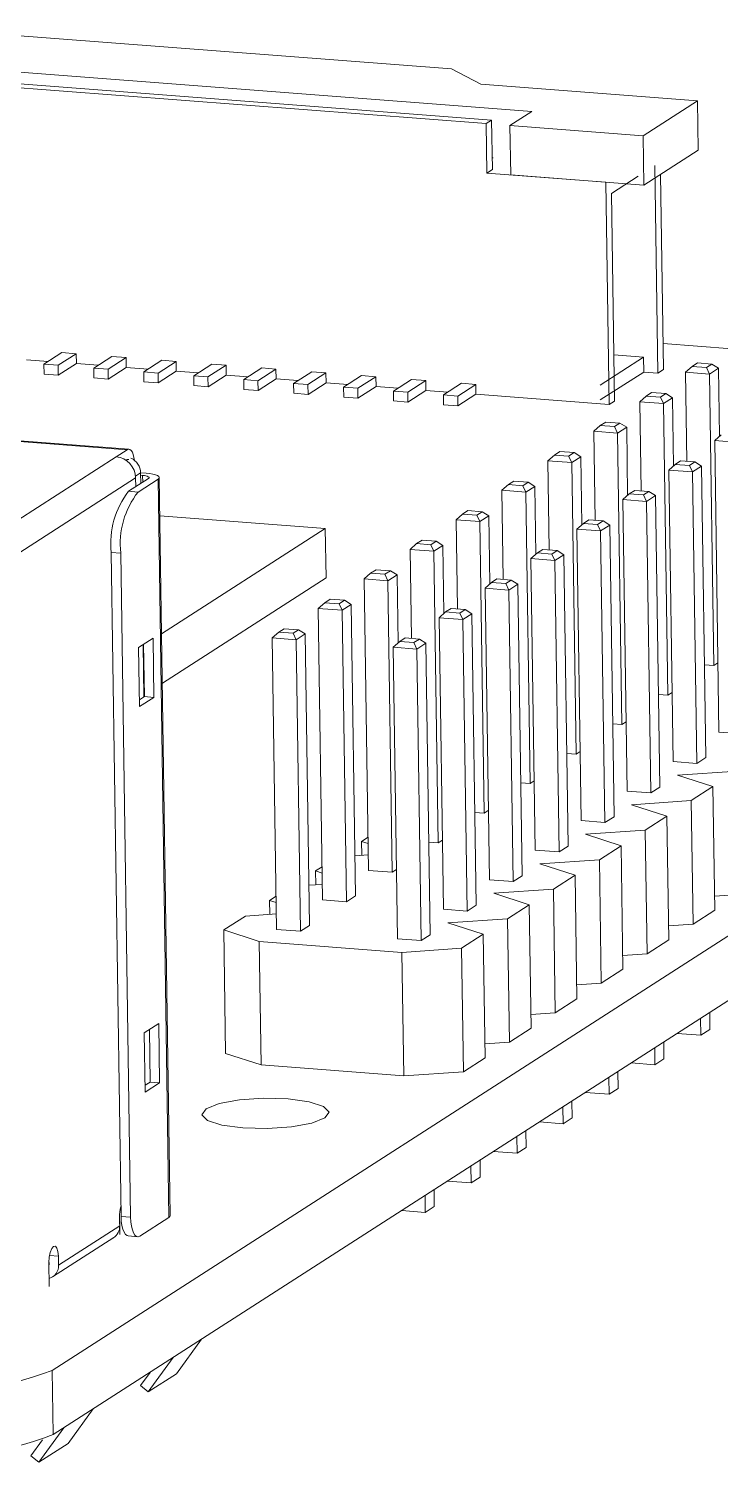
# Model space of a CAD drawing. Header units: millimetres. Extents: x -172 to 1209, y -709 to 1573.
# Drawn here: x 634.73 to 648.32, y 1176.84 to 1205.02 of the extents above; entities that cross this region are included whole.
import ezdxf

# ---------------------------------------------------------------- set-up
doc = ezdxf.new("R2010")
doc.units = ezdxf.units.MM

msp = doc.modelspace()

# ---------------------------------------------------------------- linework, layer by layer
at = {"color": 7, "linetype": 'Continuous', "lineweight": 15}
for p, q in [((632.761, 1205.015), (643.042, 1204.225)), ((629.196, 1204.573), (644.618, 1203.387)), ((643.831, 1203.218), (629.343, 1204.332)), ((643.724, 1203.149), (629.237, 1204.263)), ((643.042, 1204.225), (643.621, 1203.924)), ((643.621, 1203.924), (647.874, 1203.597)), ((647.874, 1203.597), (646.808, 1202.912)), ((647.889, 1202.627), (647.874, 1203.597)), ((643.724, 1203.149), (643.831, 1203.218)), ((643.845, 1202.247), (643.831, 1203.218)), ((644.618, 1203.387), (644.191, 1203.113)), ((643.738, 1202.178), (643.724, 1203.149)), ((644.191, 1203.113), (644.206, 1202.143)), ((646.808, 1202.912), (644.191, 1203.113)), ((646.823, 1201.941), (646.808, 1202.912)), ((647.889, 1202.627), (646.823, 1201.941)), ((643.863, 1202.476), (643.842, 1202.477)), ((643.845, 1202.247), (643.738, 1202.178)), ((646.075, 1201.999), (643.738, 1202.178)), ((643.852, 1202.246), (643.845, 1202.247)), ((646.823, 1201.941), (644.206, 1202.143)), ((646.186, 1201.776), (646.712, 1202.114)), ((647.039, 1202.324), (647.099, 1198.246)), ((647.206, 1198.315), (647.149, 1202.151)), ((646.14, 1197.63), (646.075, 1201.999)), ((646.246, 1197.698), (646.186, 1201.776)), ((647.198, 1198.827), (648.547, 1198.723)), ((634.69, 1198.51), (635.119, 1198.477)), ((635.388, 1198.65), (635.033, 1198.422)), ((635.033, 1198.422), (635.314, 1198.4)), ((635.036, 1198.228), (635.033, 1198.422)), ((635.669, 1198.629), (635.314, 1198.4)), ((635.314, 1198.4), (635.316, 1198.206)), ((635.316, 1198.206), (635.672, 1198.434)), ((635.388, 1198.65), (635.669, 1198.629)), ((635.669, 1198.629), (635.672, 1198.434)), ((635.672, 1198.434), (636.1, 1198.402)), ((636.37, 1198.575), (636.015, 1198.346)), ((636.65, 1198.553), (636.295, 1198.325)), ((636.37, 1198.575), (636.65, 1198.553)), ((636.65, 1198.553), (636.653, 1198.359)), ((637.351, 1198.499), (636.996, 1198.271)), ((637.632, 1198.478), (637.276, 1198.249)), ((637.351, 1198.499), (637.632, 1198.478)), ((637.632, 1198.478), (637.634, 1198.284)), ((638.333, 1198.424), (637.977, 1198.195)), ((638.613, 1198.402), (638.258, 1198.174)), ((638.333, 1198.424), (638.613, 1198.402)), ((638.613, 1198.402), (638.616, 1198.208)), ((646.814, 1198.559), (645.962, 1198.011)), ((646.814, 1198.559), (646.233, 1198.604)), ((646.819, 1198.268), (646.814, 1198.559)), ((647.771, 1198.377), (647.877, 1198.446)), ((647.877, 1198.446), (648.158, 1198.424)), ((648.158, 1198.424), (648.051, 1198.356)), ((648.158, 1198.424), (648.288, 1198.343)), ((635.036, 1198.228), (635.316, 1198.206)), ((636.015, 1198.346), (636.295, 1198.325)), ((636.017, 1198.152), (636.015, 1198.346)), ((636.017, 1198.152), (636.298, 1198.131)), ((636.295, 1198.325), (636.298, 1198.131)), ((636.298, 1198.131), (636.653, 1198.359)), ((636.653, 1198.359), (637.082, 1198.326)), ((636.996, 1198.271), (637.276, 1198.249)), ((636.999, 1198.077), (636.996, 1198.271)), ((637.276, 1198.249), (637.279, 1198.055)), ((637.279, 1198.055), (637.634, 1198.284)), ((637.634, 1198.284), (638.063, 1198.251)), ((637.977, 1198.195), (638.258, 1198.174)), ((637.98, 1198.001), (637.977, 1198.195)), ((638.258, 1198.174), (638.261, 1197.98)), ((638.261, 1197.98), (638.616, 1198.208)), ((638.616, 1198.208), (639.045, 1198.175)), ((639.314, 1198.348), (638.959, 1198.12)), ((638.959, 1198.12), (639.239, 1198.098)), ((638.962, 1197.926), (638.959, 1198.12)), ((639.594, 1198.327), (639.239, 1198.098)), ((639.242, 1197.904), (639.597, 1198.133)), ((639.314, 1198.348), (639.594, 1198.327)), ((639.594, 1198.327), (639.597, 1198.133)), ((639.597, 1198.133), (640.026, 1198.1)), ((640.295, 1198.273), (639.94, 1198.045)), ((640.576, 1198.251), (640.221, 1198.023)), ((640.295, 1198.273), (640.576, 1198.251)), ((640.576, 1198.251), (640.579, 1198.057)), ((641.277, 1198.198), (640.922, 1197.969)), ((641.557, 1198.176), (641.202, 1197.948)), ((641.277, 1198.198), (641.557, 1198.176)), ((641.557, 1198.176), (641.56, 1197.982)), ((642.258, 1198.122), (641.903, 1197.894)), ((642.258, 1198.122), (642.539, 1198.101)), ((645.966, 1197.72), (646.819, 1198.268)), ((647.099, 1198.246), (646.819, 1198.268)), ((647.099, 1198.246), (647.206, 1198.315)), ((647.643, 1198.264), (647.771, 1198.377)), ((648.111, 1198.229), (647.643, 1198.264)), ((647.669, 1196.513), (647.643, 1198.264)), ((647.771, 1198.377), (648.051, 1198.356)), ((648.051, 1198.356), (648.111, 1198.229)), ((648.288, 1198.343), (648.111, 1198.229)), ((648.111, 1198.229), (648.196, 1192.5)), ((648.288, 1198.343), (648.308, 1197.006)), ((636.999, 1198.077), (637.279, 1198.055)), ((637.98, 1198.001), (638.261, 1197.98)), ((638.962, 1197.926), (639.242, 1197.904)), ((639.239, 1198.098), (639.242, 1197.904)), ((639.943, 1197.85), (639.94, 1198.045)), ((639.94, 1198.045), (640.221, 1198.023)), ((639.943, 1197.85), (640.223, 1197.829)), ((640.221, 1198.023), (640.223, 1197.829)), ((640.223, 1197.829), (640.579, 1198.057)), ((640.579, 1198.057), (641.007, 1198.024)), ((640.922, 1197.969), (641.202, 1197.948)), ((640.924, 1197.775), (640.922, 1197.969)), ((641.202, 1197.948), (641.205, 1197.753)), ((641.205, 1197.753), (641.56, 1197.982)), ((641.56, 1197.982), (641.989, 1197.949)), ((641.906, 1197.699), (641.903, 1197.894)), ((641.903, 1197.894), (642.183, 1197.872)), ((642.539, 1198.101), (642.183, 1197.872)), ((642.183, 1197.872), (642.186, 1197.678)), ((642.186, 1197.678), (642.541, 1197.906)), ((642.539, 1198.101), (642.541, 1197.906)), ((642.541, 1197.906), (642.97, 1197.873)), ((643.24, 1198.047), (642.884, 1197.818)), ((643.52, 1198.025), (643.165, 1197.797)), ((643.24, 1198.047), (643.52, 1198.025)), ((643.52, 1198.025), (643.523, 1197.831)), ((646.868, 1197.797), (646.975, 1197.866)), ((646.975, 1197.866), (647.255, 1197.844)), ((647.255, 1197.844), (647.149, 1197.776)), ((647.255, 1197.844), (647.386, 1197.763)), ((636.67, 1196.741), (624.986, 1197.639)), ((636.706, 1196.752), (625.023, 1197.65)), ((640.924, 1197.775), (641.205, 1197.753)), ((641.906, 1197.699), (642.186, 1197.678)), ((642.884, 1197.818), (643.165, 1197.797)), ((642.887, 1197.624), (642.884, 1197.818)), ((642.887, 1197.624), (643.168, 1197.602)), ((643.165, 1197.797), (643.168, 1197.602)), ((643.168, 1197.602), (643.523, 1197.831)), ((643.523, 1197.831), (646.14, 1197.63)), ((646.14, 1197.63), (646.246, 1197.698)), ((646.741, 1197.684), (646.868, 1197.797)), ((647.208, 1197.648), (646.741, 1197.684)), ((646.767, 1195.933), (646.741, 1197.684)), ((646.868, 1197.797), (647.149, 1197.776)), ((647.149, 1197.776), (647.208, 1197.648)), ((647.386, 1197.763), (647.208, 1197.648)), ((647.208, 1197.648), (647.293, 1191.92)), ((647.386, 1197.763), (647.406, 1196.426)), ((645.966, 1197.217), (646.073, 1197.285)), ((646.073, 1197.285), (646.353, 1197.264)), ((645.839, 1197.104), (645.966, 1197.217)), ((646.306, 1197.068), (645.839, 1197.104)), ((645.865, 1195.353), (645.839, 1197.104)), ((645.966, 1197.217), (646.247, 1197.195)), ((646.353, 1197.264), (646.247, 1197.195)), ((646.247, 1197.195), (646.306, 1197.068)), ((646.484, 1197.182), (646.306, 1197.068)), ((646.306, 1197.068), (646.391, 1191.34)), ((646.353, 1197.264), (646.484, 1197.182)), ((646.484, 1197.182), (646.503, 1195.846)), ((648.213, 1196.922), (648.34, 1197.034)), ((663.618, 1196.925), (635.198, 1178.651)), ((636.456, 1196.604), (636.67, 1196.741)), ((648.68, 1196.886), (648.213, 1196.922)), ((648.298, 1191.193), (648.213, 1196.922)), ((636.456, 1196.604), (630.815, 1192.977)), ((636.651, 1196.533), (636.672, 1196.547)), ((644.936, 1196.524), (645.064, 1196.637)), ((645.404, 1196.488), (644.936, 1196.524)), ((644.962, 1194.773), (644.936, 1196.524)), ((645.064, 1196.637), (645.17, 1196.705)), ((645.064, 1196.637), (645.344, 1196.615)), ((645.17, 1196.705), (645.451, 1196.684)), ((645.451, 1196.684), (645.344, 1196.615)), ((645.344, 1196.615), (645.404, 1196.488)), ((645.581, 1196.602), (645.404, 1196.488)), ((645.404, 1196.488), (645.489, 1190.76)), ((645.451, 1196.684), (645.581, 1196.602)), ((645.581, 1196.602), (645.601, 1195.265)), ((647.31, 1196.341), (647.438, 1196.454)), ((647.438, 1196.454), (647.544, 1196.523)), ((647.438, 1196.454), (647.718, 1196.433)), ((647.544, 1196.523), (647.825, 1196.501)), ((647.825, 1196.501), (647.718, 1196.433)), ((647.718, 1196.433), (647.778, 1196.305)), ((647.825, 1196.501), (647.955, 1196.42)), ((636.836, 1196.187), (631.195, 1192.56)), ((637.089, 1196.176), (636.698, 1195.924)), ((636.839, 1196.015), (636.836, 1196.187)), ((637.276, 1196.161), (636.885, 1195.91)), ((637.044, 1196.281), (636.935, 1196.29)), ((636.935, 1196.287), (636.938, 1196.079)), ((636.935, 1196.239), (636.973, 1196.236)), ((637.276, 1196.161), (637.491, 1181.656)), ((637.517, 1181.691), (637.302, 1196.196)), ((647.778, 1196.305), (647.31, 1196.341)), ((647.395, 1190.613), (647.31, 1196.341)), ((647.955, 1196.42), (647.778, 1196.305)), ((647.778, 1196.305), (647.863, 1190.577)), ((647.955, 1196.42), (648.04, 1190.691)), ((636.885, 1195.91), (636.698, 1195.924)), ((644.034, 1195.944), (644.161, 1196.056)), ((644.501, 1195.908), (644.034, 1195.944)), ((644.06, 1194.192), (644.034, 1195.944)), ((644.161, 1196.056), (644.268, 1196.125)), ((644.161, 1196.056), (644.442, 1196.035)), ((644.268, 1196.125), (644.548, 1196.103)), ((644.548, 1196.103), (644.442, 1196.035)), ((644.442, 1196.035), (644.501, 1195.908)), ((644.679, 1196.022), (644.501, 1195.908)), ((644.501, 1195.908), (644.586, 1190.18)), ((644.548, 1196.103), (644.679, 1196.022)), ((644.679, 1196.022), (644.699, 1194.685)), ((646.408, 1195.761), (646.536, 1195.874)), ((646.536, 1195.874), (646.642, 1195.942)), ((646.536, 1195.874), (646.816, 1195.852)), ((646.642, 1195.942), (646.922, 1195.921)), ((646.922, 1195.921), (646.816, 1195.852)), ((646.922, 1195.921), (647.053, 1195.839)), ((635.217, 1177.389), (663.637, 1195.663)), ((646.875, 1195.725), (646.408, 1195.761)), ((646.493, 1190.033), (646.408, 1195.761)), ((646.816, 1195.852), (646.875, 1195.725)), ((647.053, 1195.839), (646.875, 1195.725)), ((646.875, 1195.725), (646.96, 1189.997)), ((647.053, 1195.839), (647.138, 1190.111)), ((640.563, 1195.192), (637.313, 1195.442)), ((643.132, 1195.364), (643.259, 1195.476)), ((643.599, 1195.328), (643.132, 1195.364)), ((643.158, 1193.612), (643.132, 1195.364)), ((643.259, 1195.476), (643.366, 1195.545)), ((643.259, 1195.476), (643.54, 1195.455)), ((643.366, 1195.545), (643.646, 1195.523)), ((643.646, 1195.523), (643.54, 1195.455)), ((643.54, 1195.455), (643.599, 1195.328)), ((643.777, 1195.442), (643.599, 1195.328)), ((643.599, 1195.328), (643.684, 1189.599)), ((643.646, 1195.523), (643.777, 1195.442)), ((643.777, 1195.442), (643.796, 1194.105)), ((645.633, 1195.294), (645.74, 1195.362)), ((645.74, 1195.362), (646.02, 1195.341)), ((646.02, 1195.341), (645.914, 1195.272)), ((646.02, 1195.341), (646.151, 1195.259)), ((637.347, 1193.125), (640.563, 1195.192)), ((640.577, 1194.221), (640.563, 1195.192)), ((645.506, 1195.181), (645.633, 1195.294)), ((645.973, 1195.145), (645.506, 1195.181)), ((645.591, 1189.453), (645.506, 1195.181)), ((645.633, 1195.294), (645.914, 1195.272)), ((645.914, 1195.272), (645.973, 1195.145)), ((646.151, 1195.259), (645.973, 1195.145)), ((645.973, 1195.145), (646.058, 1189.417)), ((646.151, 1195.259), (646.236, 1189.531)), ((642.229, 1194.783), (642.357, 1194.896)), ((642.697, 1194.747), (642.229, 1194.783)), ((642.255, 1193.032), (642.229, 1194.783)), ((642.357, 1194.896), (642.463, 1194.965)), ((642.357, 1194.896), (642.637, 1194.875)), ((642.463, 1194.965), (642.744, 1194.943)), ((642.744, 1194.943), (642.637, 1194.875)), ((642.637, 1194.875), (642.697, 1194.747)), ((642.874, 1194.862), (642.697, 1194.747)), ((642.697, 1194.747), (642.782, 1189.019)), ((642.744, 1194.943), (642.874, 1194.862)), ((642.874, 1194.862), (642.894, 1193.525)), ((644.731, 1194.714), (644.837, 1194.782)), ((644.837, 1194.782), (645.118, 1194.761)), ((645.118, 1194.761), (645.011, 1194.692)), ((645.118, 1194.761), (645.248, 1194.679)), ((636.544, 1194.711), (636.357, 1194.725)), ((636.357, 1194.725), (636.551, 1181.676)), ((636.544, 1194.711), (636.738, 1181.662)), ((644.603, 1194.601), (644.731, 1194.714)), ((645.071, 1194.565), (644.603, 1194.601)), ((644.688, 1188.873), (644.603, 1194.601)), ((644.731, 1194.714), (645.011, 1194.692)), ((645.011, 1194.692), (645.071, 1194.565)), ((645.248, 1194.679), (645.071, 1194.565)), ((645.071, 1194.565), (645.156, 1188.837)), ((645.248, 1194.679), (645.333, 1188.951)), ((637.362, 1192.154), (640.577, 1194.221)), ((641.327, 1194.203), (641.454, 1194.316)), ((641.794, 1194.167), (641.327, 1194.203)), ((641.412, 1188.475), (641.327, 1194.203)), ((641.454, 1194.316), (641.561, 1194.384)), ((641.454, 1194.316), (641.735, 1194.294)), ((641.561, 1194.384), (641.841, 1194.363)), ((641.841, 1194.363), (641.735, 1194.294)), ((641.735, 1194.294), (641.794, 1194.167)), ((641.972, 1194.281), (641.794, 1194.167)), ((641.841, 1194.363), (641.972, 1194.281)), ((641.972, 1194.281), (641.992, 1192.945)), ((643.828, 1194.133), (643.935, 1194.202)), ((643.935, 1194.202), (644.215, 1194.18)), ((644.215, 1194.18), (644.109, 1194.112)), ((644.215, 1194.18), (644.346, 1194.099)), ((641.794, 1194.167), (641.879, 1188.439)), ((643.701, 1194.021), (643.828, 1194.133)), ((644.168, 1193.985), (643.701, 1194.021)), ((643.786, 1188.292), (643.701, 1194.021)), ((643.828, 1194.133), (644.109, 1194.112)), ((644.109, 1194.112), (644.168, 1193.985)), ((644.346, 1194.099), (644.168, 1193.985)), ((644.168, 1193.985), (644.253, 1188.256)), ((644.346, 1194.099), (644.431, 1188.371)), ((640.425, 1193.623), (640.552, 1193.736)), ((640.892, 1193.587), (640.425, 1193.623)), ((640.51, 1187.895), (640.425, 1193.623)), ((640.552, 1193.736), (640.659, 1193.804)), ((640.552, 1193.736), (640.833, 1193.714)), ((640.659, 1193.804), (640.939, 1193.783)), ((640.939, 1193.783), (640.833, 1193.714)), ((640.833, 1193.714), (640.892, 1193.587)), ((641.07, 1193.701), (640.892, 1193.587)), ((640.939, 1193.783), (641.07, 1193.701)), ((641.07, 1193.701), (641.154, 1187.973)), ((642.926, 1193.553), (643.033, 1193.622)), ((643.033, 1193.622), (643.313, 1193.6)), ((640.892, 1193.587), (640.977, 1187.859)), ((642.799, 1193.44), (642.926, 1193.553)), ((643.266, 1193.404), (642.799, 1193.44)), ((642.884, 1187.712), (642.799, 1193.44)), ((642.926, 1193.553), (643.207, 1193.532)), ((643.313, 1193.6), (643.207, 1193.532)), ((643.207, 1193.532), (643.266, 1193.404)), ((643.444, 1193.519), (643.266, 1193.404)), ((643.266, 1193.404), (643.351, 1187.676)), ((643.313, 1193.6), (643.444, 1193.519)), ((643.444, 1193.519), (643.529, 1187.79)), ((639.522, 1193.043), (639.65, 1193.155)), ((639.65, 1193.155), (639.756, 1193.224)), ((639.65, 1193.155), (639.93, 1193.134)), ((639.756, 1193.224), (640.037, 1193.202)), ((640.037, 1193.202), (639.93, 1193.134)), ((639.93, 1193.134), (639.99, 1193.007)), ((640.167, 1193.121), (639.99, 1193.007)), ((640.037, 1193.202), (640.167, 1193.121)), ((640.167, 1193.121), (640.252, 1187.393)), ((636.894, 1192.858), (637.178, 1193.041)), ((636.912, 1191.693), (636.894, 1192.858)), ((636.985, 1192.916), (637, 1191.884)), ((636.993, 1192.922), (637.009, 1191.89)), ((637.178, 1193.041), (637.196, 1191.876)), ((639.99, 1193.007), (639.522, 1193.043)), ((639.607, 1187.314), (639.522, 1193.043)), ((639.99, 1193.007), (640.075, 1187.279)), ((641.896, 1192.86), (642.024, 1192.973)), ((642.364, 1192.824), (641.896, 1192.86)), ((641.981, 1187.132), (641.896, 1192.86)), ((642.024, 1192.973), (642.13, 1193.042)), ((642.024, 1192.973), (642.304, 1192.951)), ((642.13, 1193.042), (642.411, 1193.02)), ((642.411, 1193.02), (642.304, 1192.951)), ((642.304, 1192.951), (642.364, 1192.824)), ((642.541, 1192.938), (642.364, 1192.824)), ((642.364, 1192.824), (642.449, 1187.096)), ((642.411, 1193.02), (642.541, 1192.938)), ((642.541, 1192.938), (642.626, 1187.21)), ((648.013, 1192.514), (648.196, 1192.5)), ((648.196, 1192.5), (648.277, 1192.553)), ((647.111, 1191.934), (647.293, 1191.92)), ((647.293, 1191.92), (647.375, 1191.973)), ((637.009, 1191.89), (636.91, 1191.826)), ((637.196, 1191.876), (636.912, 1191.693)), ((637.009, 1191.89), (637.196, 1191.876)), ((646.391, 1191.34), (646.473, 1191.393)), ((646.209, 1191.354), (646.391, 1191.34)), ((648.298, 1191.193), (648.765, 1191.157)), ((645.489, 1190.76), (645.57, 1190.812)), ((645.306, 1190.774), (645.489, 1190.76)), ((647.395, 1190.613), (647.863, 1190.577)), ((647.863, 1190.577), (648.04, 1190.691)), ((644.586, 1190.18), (644.668, 1190.232)), ((648.654, 1190.427), (647.482, 1190.346)), ((647.482, 1190.346), (648.178, 1190.121)), ((644.404, 1190.194), (644.586, 1190.18)), ((646.493, 1190.033), (646.96, 1189.997)), ((646.96, 1189.997), (647.138, 1190.111)), ((648.178, 1190.121), (647.752, 1189.847)), ((648.214, 1187.693), (648.178, 1190.121)), ((647.752, 1189.847), (646.579, 1189.765)), ((646.579, 1189.765), (647.276, 1189.541)), ((647.788, 1187.419), (647.752, 1189.847)), ((643.501, 1189.613), (643.684, 1189.599)), ((643.684, 1189.599), (643.766, 1189.652)), ((645.591, 1189.453), (646.058, 1189.417)), ((646.058, 1189.417), (646.236, 1189.531)), ((647.276, 1189.541), (646.85, 1189.266)), ((647.312, 1187.113), (647.276, 1189.541)), ((641.274, 1189.046), (641.402, 1189.128)), ((646.85, 1189.266), (645.677, 1189.185)), ((645.677, 1189.185), (646.374, 1188.96)), ((646.886, 1186.839), (646.85, 1189.266)), ((641.404, 1189.004), (641.274, 1189.046)), ((641.274, 1189.046), (641.278, 1188.773)), ((642.599, 1189.033), (642.782, 1189.019)), ((642.782, 1189.019), (642.863, 1189.072)), ((644.688, 1188.873), (645.156, 1188.837)), ((645.156, 1188.837), (645.333, 1188.951)), ((646.374, 1188.96), (645.947, 1188.686)), ((646.41, 1186.533), (646.374, 1188.96)), ((640.372, 1188.465), (640.5, 1188.548)), ((641.143, 1188.763), (641.407, 1188.782)), ((645.947, 1188.686), (644.775, 1188.605)), ((644.775, 1188.605), (645.471, 1188.38)), ((645.983, 1186.259), (645.947, 1188.686)), ((640.502, 1188.423), (640.372, 1188.465)), ((640.372, 1188.465), (640.376, 1188.192)), ((641.412, 1188.475), (641.879, 1188.439)), ((641.879, 1188.439), (641.961, 1188.492)), ((643.786, 1188.292), (644.253, 1188.256)), ((644.253, 1188.256), (644.431, 1188.371)), ((645.471, 1188.38), (645.045, 1188.106)), ((645.507, 1185.953), (645.471, 1188.38)), ((640.24, 1188.183), (640.505, 1188.201)), ((645.045, 1188.106), (643.872, 1188.025)), ((643.872, 1188.025), (644.569, 1187.8)), ((645.081, 1185.679), (645.045, 1188.106)), ((648.21, 1187.966), (648.69, 1188)), ((639.469, 1187.885), (639.598, 1187.968)), ((639.599, 1187.843), (639.469, 1187.885)), ((639.469, 1187.885), (639.473, 1187.612)), ((640.51, 1187.895), (640.977, 1187.859)), ((640.977, 1187.859), (641.154, 1187.973)), ((642.884, 1187.712), (643.351, 1187.676)), ((643.351, 1187.676), (643.529, 1187.79)), ((644.569, 1187.8), (644.143, 1187.526)), ((644.605, 1185.373), (644.569, 1187.8)), ((638.567, 1187.305), (638.993, 1187.579)), ((638.993, 1187.579), (639.603, 1187.621)), ((644.143, 1187.526), (642.97, 1187.445)), ((642.97, 1187.445), (643.667, 1187.22)), ((644.179, 1185.099), (644.143, 1187.526)), ((647.308, 1187.386), (647.788, 1187.419)), ((647.788, 1187.419), (648.214, 1187.693)), ((639.264, 1187.08), (638.567, 1187.305)), ((638.567, 1187.305), (638.603, 1184.878)), ((639.607, 1187.314), (640.075, 1187.279)), ((640.075, 1187.279), (640.252, 1187.393)), ((641.981, 1187.132), (642.449, 1187.096)), ((642.449, 1187.096), (642.626, 1187.21)), ((643.667, 1187.22), (643.24, 1186.946)), ((643.703, 1184.792), (643.667, 1187.22)), ((639.264, 1187.08), (642.068, 1186.864)), ((639.264, 1187.08), (639.3, 1184.653)), ((643.24, 1186.946), (642.068, 1186.864)), ((642.104, 1184.437), (642.068, 1186.864)), ((643.276, 1184.518), (643.24, 1186.946)), ((646.886, 1186.839), (647.312, 1187.113)), ((646.405, 1186.806), (646.886, 1186.839)), ((645.983, 1186.259), (646.41, 1186.533)), ((645.503, 1186.226), (645.983, 1186.259)), ((645.081, 1185.679), (645.507, 1185.953)), ((637.007, 1185.285), (637.291, 1185.468)), ((637.291, 1185.468), (637.308, 1184.303)), ((644.601, 1185.645), (645.081, 1185.679)), ((647.942, 1185.237), (647.937, 1185.568)), ((648.119, 1185.351), (648.115, 1185.682)), ((637.024, 1184.12), (637.007, 1185.285)), ((637.106, 1185.349), (637.121, 1184.317)), ((644.179, 1185.099), (644.605, 1185.373)), ((647.478, 1185.273), (647.942, 1185.237)), ((647.942, 1185.237), (648.119, 1185.351)), ((638.603, 1184.878), (639.3, 1184.653)), ((643.698, 1185.065), (644.179, 1185.099)), ((647.039, 1184.657), (647.035, 1184.988)), ((647.217, 1184.771), (647.212, 1185.102)), ((639.3, 1184.653), (642.104, 1184.437)), ((643.703, 1184.792), (643.276, 1184.518)), ((646.575, 1184.693), (647.039, 1184.657)), ((647.039, 1184.657), (647.217, 1184.771)), ((637.121, 1184.317), (637.022, 1184.253)), ((637.121, 1184.317), (637.308, 1184.303)), ((642.104, 1184.437), (643.276, 1184.518)), ((646.137, 1184.077), (646.132, 1184.408)), ((646.315, 1184.191), (646.31, 1184.522)), ((637.308, 1184.303), (637.024, 1184.12)), ((645.673, 1184.112), (646.137, 1184.077)), ((646.137, 1184.077), (646.315, 1184.191)), ((645.235, 1183.497), (645.23, 1183.827)), ((645.412, 1183.611), (645.408, 1183.942)), ((644.771, 1183.532), (645.235, 1183.497)), ((645.235, 1183.497), (645.412, 1183.611)), ((644.332, 1182.916), (644.328, 1183.247)), ((644.51, 1183.031), (644.505, 1183.361)), ((643.868, 1182.952), (644.332, 1182.916)), ((644.332, 1182.916), (644.51, 1183.031)), ((643.43, 1182.336), (643.425, 1182.667)), ((643.608, 1182.45), (643.603, 1182.781)), ((642.966, 1182.372), (643.43, 1182.336)), ((643.43, 1182.336), (643.608, 1182.45)), ((642.528, 1181.756), (642.523, 1182.087)), ((642.705, 1181.87), (642.701, 1182.201)), ((642.064, 1181.792), (642.528, 1181.756)), ((642.528, 1181.756), (642.705, 1181.87)), ((636.523, 1181.489), (636.521, 1181.664)), ((636.522, 1181.711), (636.527, 1181.323)), ((636.522, 1181.572), (636.524, 1181.573)), ((636.551, 1181.676), (636.738, 1181.662)), ((636.922, 1181.29), (637.491, 1181.656)), ((635.204, 1180.487), (636.405, 1181.259)), ((635.322, 1180.717), (636.523, 1181.489)), ((636.69, 1181.292), (636.877, 1181.277)), ((635.14, 1180.296), (635.133, 1180.772)), ((635.134, 1180.819), (635.136, 1180.732)), ((635.136, 1180.732), (635.134, 1180.714)), ((635.32, 1180.892), (635.322, 1180.717)), ((638.128, 1179.261), (637.638, 1178.583)), ((637.085, 1178.228), (637.575, 1178.906)), ((635.198, 1178.651), (635.217, 1177.389)), ((637.119, 1178.612), (636.932, 1178.354)), ((637.085, 1178.228), (637.638, 1178.583)), ((637.085, 1178.228), (636.932, 1178.354)), ((636.002, 1177.894), (635.512, 1177.216)), ((635.007, 1177.285), (634.78, 1176.97)), ((634.932, 1176.844), (635.423, 1177.521)), ((634.932, 1176.844), (635.512, 1177.216)), ((634.932, 1176.844), (634.78, 1176.97))]:
    msp.add_line(p, q, dxfattribs=at)
at = {"color": 8, "linetype": 'Continuous', "lineweight": 15}
for p, q in [((636.834, 1196.222), (636.935, 1196.287)), ((636.973, 1196.236), (636.975, 1196.102)), ((636.549, 1181.796), (636.531, 1181.797)), ((636.521, 1181.623), (636.523, 1181.624)), ((635.134, 1180.731), (635.136, 1180.732)), ((635.32, 1180.892), (635.144, 1180.905))]:
    msp.add_line(p, q, dxfattribs=at)
at = {"color": 7, "linetype": 'Continuous', "lineweight": 15, "flags": 128}
for points in [[(636.812, 1196.535), (636.804, 1196.586), (636.79, 1196.645), (636.772, 1196.692), (636.749, 1196.727), (636.724, 1196.747), (636.697, 1196.752), (636.67, 1196.741)], [(636.973, 1196.236), (637.008, 1196.232), (637.039, 1196.227), (637.065, 1196.22), (637.084, 1196.212), (637.097, 1196.203), (637.102, 1196.194), (637.099, 1196.185), (637.089, 1196.176)], [(637.044, 1196.281), (637.114, 1196.274), (637.176, 1196.263), (637.228, 1196.25), (637.267, 1196.234), (637.292, 1196.217), (637.302, 1196.198), (637.296, 1196.18), (637.276, 1196.161)], [(638.219, 1183.79), (638.478, 1183.892), (638.875, 1183.965), (639.35, 1183.998), (639.831, 1183.985), (640.244, 1183.929), (640.527, 1183.838), (640.636, 1183.726), (640.555, 1183.61), (640.297, 1183.508), (639.899, 1183.434), (639.424, 1183.402), (638.943, 1183.414), (638.53, 1183.47), (638.247, 1183.561), (638.138, 1183.673), (638.219, 1183.79)], [(636.551, 1181.676), (636.555, 1181.584), (636.567, 1181.499), (636.585, 1181.426), (636.608, 1181.366), (636.636, 1181.323), (636.667, 1181.298), (636.69, 1181.292)], [(636.922, 1181.29), (636.888, 1181.277), (636.854, 1181.284), (636.822, 1181.309), (636.795, 1181.352), (636.772, 1181.411), (636.754, 1181.485), (636.742, 1181.569), (636.738, 1181.662)], [(637.517, 1181.691), (637.511, 1181.674), (637.491, 1181.656)], [(635.133, 1180.772), (635.139, 1180.874), (635.158, 1180.969), (635.187, 1181.044), (635.223, 1181.087), (635.259, 1181.09), (635.29, 1181.054), (635.311, 1180.985), (635.32, 1180.892)]]:
    msp.add_lwpolyline(points, dxfattribs=at)
at = {"color": 7, "linetype": 'Continuous', "lineweight": 15}
for centre, radius, start, end in [((636.411, 1196.182), 0.425, 0.7422, 83.8777), ((636.688, 1196.525), 0.0272, 61.359, 125.9166), ((636.611, 1196.28), 0.324, 1.1684, 65.749), ((637.994, 1194.908), 1.647, 141.8972, 186.3745), ((638.181, 1194.894), 1.647, 141.8981, 186.3731), ((637.194, 1181.68), 0.673, 163.622, 181.3922), ((636.258, 1181.479), 0.265, 303.6226, 2.1376), ((635.065, 1180.704), 0.258, 286.5013, 2.9316), ((632.806, 1184.879), 6.672, 262.8303, 291.0107), ((632.825, 1183.617), 6.672, 262.8303, 291.0107)]:
    msp.add_arc(centre, radius, start, end, dxfattribs=at)

doc.saveas('drawing.dxf')
